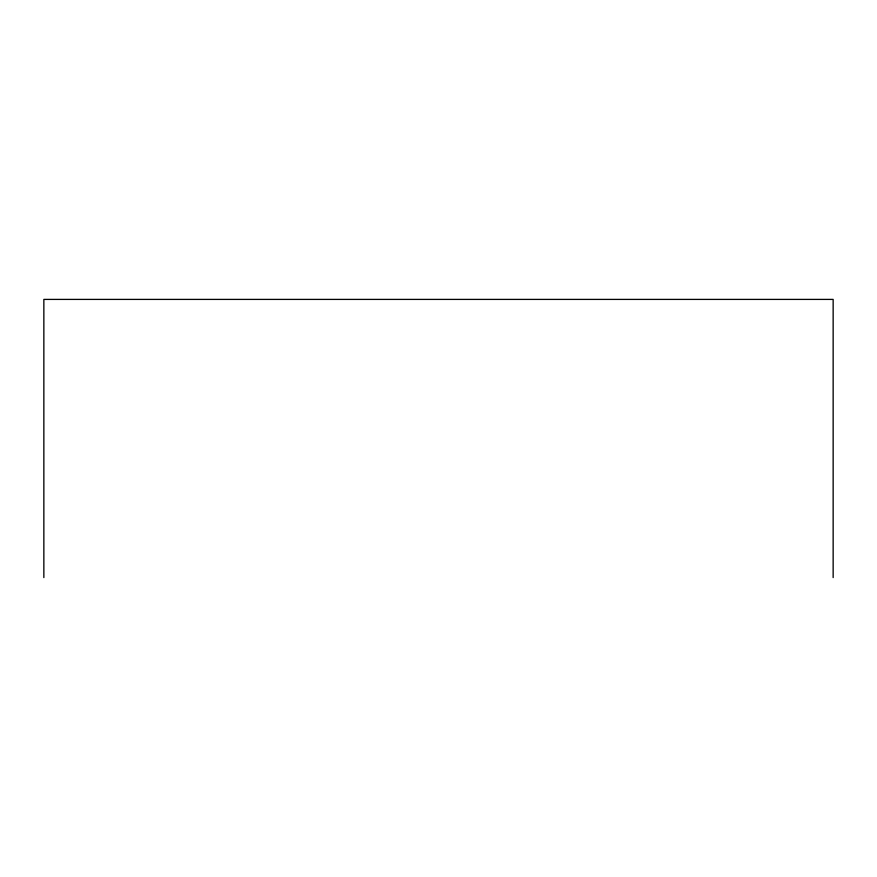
<?xml version="1.0" encoding="UTF-8"?>
<svg xmlns="http://www.w3.org/2000/svg" width="877" height="877" viewBox="0 0 877 877"><rect width="100%" height="100%" fill="white"/><g stroke="black" fill="none" stroke-linecap="round" stroke-linejoin="round"><path stroke-width="1.32" d="M833.15 577.592L833.15 299.408L43.85 299.408L43.85 577.592"/></g></svg>
